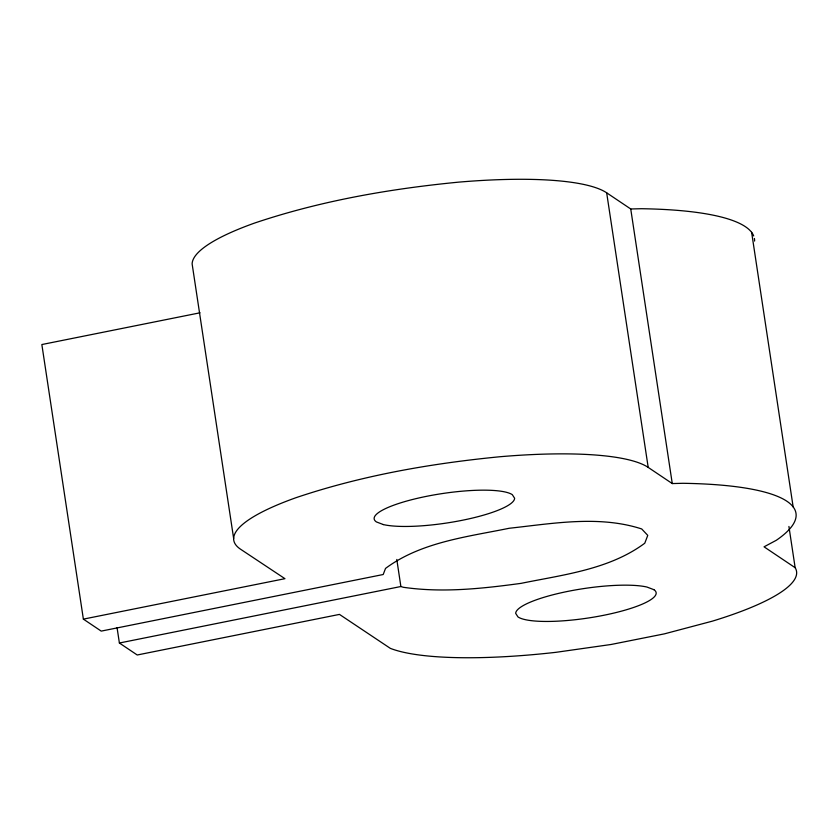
<?xml version="1.0" encoding="UTF-8"?>
<svg xmlns="http://www.w3.org/2000/svg" width="837" height="837" viewBox="0 0 837 837"><rect width="100%" height="100%" fill="white"/><g stroke="black" fill="none" stroke-linecap="round" stroke-linejoin="round"><path stroke-width="1.26" d="M200.043 312.797L41.85 344.541L83.376 619.129L101.225 631.108L383.2 574.517L385.533 568.407C420.969 542.073 467.098 536.873 509.231 528.262C552.838 523.533 598.989 515.09 641.707 528.953L647.765 535.387L644.772 543.213C609.336 569.537 563.207 574.737 521.074 583.358C482.133 588.631 442.417 592.994 403.277 587.271L400.881 586.517L119.388 643.015L117.044 627.551M83.376 619.129L284.946 578.681L240.564 549.218A213.016 44.654 -8.6 0 1 296.11 497.649C362.002 475.458 430.856 463.468 499.93 456.74A213.016 44.654 -8.6 0 1 648.194 467.402L672.268 483.566L682.929 483.294A284.015 59.532 -8.6 0 1 776.276 540.304L764.045 546.823L795.15 567.706A213.016 44.654 -8.6 0 1 712.308 621.169L664.358 633.871L611.062 644.49L556.061 652.305A213.016 44.654 -8.6 0 1 390.345 648.361L339.466 614.4L137.226 654.994L119.388 643.015M233.659 538.526L192.133 263.937A213.016 44.654 -8.6 0 1 254.584 223.06C320.477 200.87 389.331 188.88 458.404 182.163A213.016 44.654 -8.6 0 1 606.668 192.813L630.742 208.978L641.404 208.716A284.015 59.532 -8.6 0 1 753.687 235.94M751.626 232.341L793.152 506.929M788.914 526.452L795.15 567.706M630.742 208.978L672.268 483.566M606.668 192.813L648.194 467.402M396.79 559.451L400.881 586.517M754.409 238.472A284.015 59.532 -8.6 0 1 754.587 241.077M653.864 589.666L646.938 587.04A71.009 14.888 -8.6 0 0 568.082 591.33A71.009 14.888 -8.6 0 0 515.686 613.375L517.988 616.942A71.009 14.888 -8.6 0 0 603.77 615.279A71.009 14.888 -8.6 0 0 653.864 589.666M383.377 524.579L376.441 521.943A71.009 14.888 -8.6 0 1 426.535 496.331A71.009 14.888 -8.6 0 1 512.317 494.677L514.619 498.235A71.009 14.888 -8.6 0 1 462.223 520.29A71.009 14.888 -8.6 0 1 383.377 524.579"/></g></svg>
